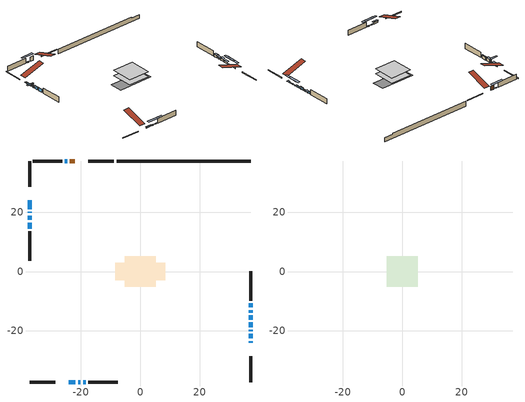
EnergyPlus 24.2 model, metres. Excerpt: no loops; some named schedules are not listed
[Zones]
conditioned space
 floor outside (Floor1 construction): -0.63,-0.63 -0.63,0.63 0.63,0.63 0.63,-0.63 z0.64
 floor adiabatic (AdiabaticFloorConstruction): -5.13,-5.13 -5.13,5.13 5.13,5.13 5.13,-5.13 z0.64
 floor foundation (Slab1 construction): -8.33,-2.95 -8.33,2.95 8.33,2.95 8.33,-2.95 z-1.65
 wall outside (RimJoist1 construction): -8.9,37.14 -17.52,37.14 / -37.14,-37.14 -28.52,-37.14 / -37.14,37.14 -37.14,28.52 / 37.14,-37.14 37.14,-28.52 z0.64:0.94
 wall outside (AdiabaticWallConstruction 1): -22.03,37.14 -23.65,37.14 z0.64:2.67
 wall outside (AdiabaticWallConstruction): 37.14,-24.02 37.14,-23.43 z0.64:1.23; -37.14,24.01 -37.14,20.99 / -24.01,-37.14 -21.78,-37.14 / 37.14,-18.71 37.14,-17.08 / 37.14,-13.83 37.14,-13.01 z0.64:1.33; 37.14,-22.5 37.14,-20.97 / -24.57,37.14 -25.34,37.14 / -20.85,-37.14 -20.09,-37.14 / -19.16,-37.14 -18.39,-37.14 z0.64:1.05; 37.14,-20.05 37.14,-19.63 z0.64:1.08; -37.14,20.06 -37.14,19.68 z0.64:2.62; 37.14,-16.16 37.14,-14.76 / 37.14,-12.09 37.14,-10.71 z0.64:1.71; -37.14,18.75 -37.14,17.33 / -37.14,16.4 -37.14,14.44 z0.64:2.04
 wall outside (Wall1 construction): -26.27,37.14 -36.21,37.14 / -17.47,-37.14 -7.52,-37.14 / -37.14,13.52 -37.14,3.57 / 37.14,-9.79 37.14,0.16 z0.64:3.08
 wall foundation (FoundationWall1 construction): -7.97,37.14,-1.65 -7.97,37.14,0.64 32.63,37.14,0.64 32.63,37.14,0.26 37.14,37.14,0.26 37.14,37.14,-1.65
 window (WindowConstruction 8): 37.14,-24.01 37.14,-23.43 z0.64:1.23
 window (WindowConstruction 6): -37.14,24.01 -37.14,20.99 z0.64:1.33
 window (WindowConstruction 7): -24.01,-37.14 -21.78,-37.14 z0.64:1.33
 window (WindowConstruction 10): 37.14,-22.5 37.14,-20.97 z0.64:1.05
 window (WindowConstruction 11): 37.14,-20.04 37.14,-19.64 z0.64:1.07
 window (WindowConstruction 12): -24.58,37.14 -25.34,37.14 z0.64:1.05
 window (WindowConstruction 13): -20.85,-37.14 -20.09,-37.14 z0.64:1.05
 window (WindowConstruction 14): -19.16,-37.14 -18.4,-37.14 z0.64:1.05
 window (WindowConstruction 9): -37.14,20.06 -37.14,19.68 z0.64:2.62
 window (WindowConstruction): 37.14,-18.71 37.14,-17.08 z0.64:1.33
 window (WindowConstruction 1): 37.14,-16.16 37.14,-14.76 z0.64:1.71
 window (WindowConstruction 2): 37.14,-13.83 37.14,-13.02 z0.64:1.33
 window (WindowConstruction 3): 37.14,-12.09 37.14,-10.72 z0.64:1.71
 window (WindowConstruction 4): -37.14,18.75 -37.14,17.33 z0.64:2.04
 window (WindowConstruction 5): -37.14,16.4 -37.14,14.45 z0.64:2.04
 door (Door): -22.03,37.14 -23.65,37.14 z0.64:2.67
 ceiling adiabatic (AdiabaticFloorConstruction): 5.13,-5.13 5.13,5.13 -5.13,5.13 -5.13,-5.13 z0.64
attic - vented
 floor to conditioned space (Floor2 construction Reversed): -5.17,-5.17 -5.17,5.17 5.17,5.17 5.17,-5.17 z3.08
 roof outside (Roof1 construction): -21.1,37.14,3.08 -21.1,27.08,6.43 -18.44,27.08,6.43 -18.44,37.14,3.08; -24.94,-37.14,3.08 -24.94,-27.08,6.43 -27.6,-27.08,6.43 -27.6,-37.14,3.08; -37.14,24.94,3.08 -27.08,24.94,6.43 -27.08,27.6,6.43 -37.14,27.6,3.08; 37.14,-24.94,3.08 27.08,-24.94,6.43 27.08,-27.6,6.43 37.14,-27.6,3.08
shading: 37.14,-23.25 37.14,-24.19 38.05,-24.19 38.05,-23.25 z1.41; -37.14,20.81 -37.14,24.19 -38.05,24.19 -38.05,20.81 z1.51; -21.6,-37.14 -24.19,-37.14 -24.19,-38.05 -21.6,-38.05 z1.51; 37.14,-18.33 37.14,-25.14 38.05,-25.14 38.05,-18.33 z3.68; 37.14,-17 37.14,-22.68 38.05,-22.68 38.05,-17 z3.71; -27.98,37.14 -21.94,37.14 -21.94,38.05 -27.98,38.05 z3.68; -17.45,-37.14 -23.49,-37.14 -23.49,-38.05 -17.45,-38.05 z3.68; -15.76,-37.14 -21.8,-37.14 -21.8,-38.05 -15.76,-38.05 z3.68; -37.14,19.5 -37.14,20.24 -40.49,20.24 -40.49,19.5 z2.8; 37.14,-16.9 37.14,-18.89 38.05,-18.89 38.05,-16.9 z1.51; 37.14,-14.58 37.14,-16.34 38.05,-16.34 38.05,-14.58 z1.89; 37.14,-12.84 37.14,-14.01 38.05,-14.01 38.05,-12.84 z1.51; 37.14,-10.54 37.14,-12.27 38.05,-12.27 38.05,-10.54 z1.89; -37.14,17.15 -37.14,18.93 -38.05,18.93 -38.05,17.15 z2.22; -37.14,14.27 -37.14,16.58 -37.44,16.58 -37.44,14.27 z2.22
[Building]
Building 1: Terrain=Suburbs
[Site:Location]
Calgary Intl AP_AB: Latitude {deg}=51.11; Longitude {deg}=-114.02; Time Zone {hr}=-7; Elevation {m}=1084; Keep Site Location Information=Yes
[Site:GroundTemperature:Shallow]
0.326196, -1.55603, -1.70677, -0.813554, 2.7722, 6.34125, 9.43543, 11.3955, 11.562, 9.96783, 6.95256, 3.49299
[Site:WaterMainsTemperature]
Calculation Method=Schedule; Temperature Schedule=mains temperature schedule
[Material] Roughness=Rough; Thermal Absorptance=0.9
Name | Thickness {m} | Conductivity {W/m-K} | Density {kg/m3} | Specific Heat {J/kg-K} | Solar Absorptance | Visible Absorptance
asphalt or fiberglass shingles | 0.00635 | 0.162714 | 1121.4 | 1465.45 | 0.4 | 0.4
ceiling loosefill ins | 0.169333 | 0.0480833 | 16.02 | 1046.75 | 0.7 | 0.7
ceiling stud and cavity | 0.1397 | 0.22603 | 65.682 | 1177.47 | 0.7 | 0.7
concrete 4.0 in. | 0.1016 | 1.803125 | 2242.8 | 837.4 | 0.7 | 0.7
concrete 8.0 in. | 0.2032 | 1.803125 | 2242.8 | 837.4 | 0.7 | 0.7
door material | 0.04445 | 0.188738 | 512.64 | 1214.23 | 0.7 | 0.7
floor covering | 0.0127 | 0.0433444 | 54.468 | 1339.84 | 0.6 | 0.6
floor rigid ins | 0.051816 | 0.029427 | 32.04 | 1214.23 | 0.7 | 0.7
floor rigid ins 1; wall rigid ins | 0.512978 | 0.029427 | 32.04 | 1214.23 | 0.7 | 0.7
floor stud and cavity | 0.1397 | 0.337324 | 92.3553 | 1139.71 | 0.7 | 0.7
floor stud and cavity 1 | 0.1397 | 1.75129 | 37.0049 | 1207.88 | 0.7 | 0.7
furniture material conditioned space 1 | 0.1524 | 0.115458 | 640.8 | 1214.23 | 0.6 | 0.6
gypsum board | 0.0127 | 0.160291 | 801 | 837.4 | 0.6 | 0.6
osb sheathing 0.5 in. | 0.0127 | 0.115458 | 512.64 | 1214.23 | 0.7 | 0.7
osb sheathing 0.75 in. | 0.01905 | 0.115458 | 512.64 | 1214.23 | 0.7 | 0.7
rim joist stud and cavity | 0.0508 | 0.177588 | 50.32683 | 1063.81 | 0.6 | 0.6
wall stud and cavity | 0.1397 | 0.109433 | 139.0536 | 1170.24 | 0.7 | 0.7
wall stud and cavity 1 | 0.0889 | 0.380278 | 52.3479 | 1209.89 | 0.7 | 0.7
wall stud and cavity 2 | 0.0889 | 0.391764 | 83.0341 | 1211.67 | 0.7 | 0.7
wood siding | 0.0254 | 0.102417 | 544.68 | 1172.36 | 0.4 | 0.4
wood siding 1; wood siding 2; wood siding 3 | 0.0254 | 0.102417 | 544.68 | 1172.36 | 0.7 | 0.7
[WindowMaterial:SimpleGlazingSystem]
Name | U-Factor {W/m2-K} | Solar Heat Gain Coefficient
WindowMaterial | 1.91689 | 0.47
WindowMaterial 1 | 2.78563 | 0.6
WindowMaterial 10 | 6.101011 | 0.57
WindowMaterial 11 | 7.06684 | 0.66
WindowMaterial 12 | 6.90104 | 0.69
WindowMaterial 2 | 1.99695 | 0.43
WindowMaterial 3 | 4.42657 | 0.67
WindowMaterial 4 | 2.77825 | 0.56
WindowMaterial 5 | 1.692044 | 0.58
WindowMaterial 6 | 1.879418 | 0.49
WindowMaterial 7 | 1.89475 | 0.48
WindowMaterial 8 | 5.16017 | 0.65
WindowMaterial 9 | 3.01899 | 0.58
[Construction]
AdiabaticFloorConstruction: floor stud and cavity 1, floor rigid ins 1, osb sheathing 0.75 in., floor covering
AdiabaticWallConstruction: wood siding 2, wall rigid ins, wall stud and cavity 1, gypsum board
AdiabaticWallConstruction 1: wood siding 3, wall rigid ins, wall stud and cavity 1, gypsum board
Door: door material
Floor1 construction: floor stud and cavity, floor rigid ins, osb sheathing 0.75 in., floor covering
Floor2 construction Reversed: gypsum board, ceiling stud and cavity, ceiling loosefill ins
FoundationWall1 construction: concrete 8.0 in.
furniture construction conditioned space 1: furniture material conditioned space 1
PartitionWallConstruction: gypsum board, wall stud and cavity 2, gypsum board
RimJoist1 construction: wood siding 1, rim joist stud and cavity
Roof1 construction: asphalt or fiberglass shingles
Slab1 construction: concrete 4.0 in.
Wall1 construction: wood siding, osb sheathing 0.5 in., wall stud and cavity, gypsum board
WindowConstruction: WindowMaterial
WindowConstruction 1: WindowMaterial 1
WindowConstruction 10; WindowConstruction 12; WindowConstruction 14: WindowMaterial 10
WindowConstruction 11: WindowMaterial 11
WindowConstruction 13: WindowMaterial 12
WindowConstruction 2: WindowMaterial 2
WindowConstruction 3: WindowMaterial 3
WindowConstruction 4: WindowMaterial 4
WindowConstruction 5: WindowMaterial 5
WindowConstruction 6: WindowMaterial 6
WindowConstruction 7: WindowMaterial 7
WindowConstruction 8: WindowMaterial 8
WindowConstruction 9: WindowMaterial 9
[Zone] Multiplier=1; Part of Total Floor Area=Yes
Name | Volume {m3}
attic - vented | 58.2036
conditioned space | 505
[Space]
Name | Zone | Volume {m3}
attic - vented 1 | attic - vented | 58.2036
conditioned space 1 | conditioned space | 505
[ZoneInfiltration:EffectiveLeakageArea]
infil attic - vented 1: Zone or Space=attic - vented 1; Schedule=Always On Discrete; Effective Air Leakage Area {cm2}=3663.09; Stack Coefficient=0.000233362; Wind Coefficient=1.03213e-05
[ZoneMixing]
whole house fan mix: Zone or Space=attic - vented; Schedule=Always On Continuous; Design Flow Rate Calculation Method=Flow/Zone; Design Flow Rate {m3/s}=0; Source Zone or Space=conditioned space
[SurfaceProperty:ExposedFoundationPerimeter]
Slab1: Exposed Perimeter Calculation Method=TotalExposedPerimeter; Total Exposed Perimeter {m}=45.111
[InternalMass] Zone or ZoneList=conditioned space; Space or SpaceList=conditioned space 1
Name | Construction | Surface Area {m2}
furniture mass conditioned space 1 | furniture construction conditioned space 1 | 82.0401
partition wall mass | PartitionWallConstruction | 205.1
[Lights]
interior lighting: Zone or ZoneList or Space or SpaceList=conditioned space 1; Schedule=interior lighting schedule; Design Level Calculation Method=LightingLevel; Lighting Level {W}=343.2; Return Air Fraction=0; Fraction Radiant=0.6; Fraction Visible=0.2; Fraction Replaceable=1
[People]
occupants: Zone or ZoneList or Space or SpaceList=conditioned space 1; Number of People Schedule=occupants schedule; Number of People Calculation Method=People; Number of People=3; Fraction Radiant=0.314171; Sensible Heat Fraction=0.56303; Activity Level Schedule=occupants activity schedule; Carbon Dioxide Generation Rate {m3/s-W}=0; Enable ASHRAE 55 Comfort Warnings=No; Mean Radiant Temperature Calculation Type=EnclosureAveraged
[ElectricEquipment] Zone or ZoneList or Space or SpaceList=conditioned space 1; Design Level Calculation Method=EquipmentLevel
Name | Schedule | Design Level {W} | Fraction Latent | Fraction Radiant | Fraction Lost
clothes dryer | clothes dryer schedule | 140.772 | 0.015 | 0.081 | 0.85
clothes washer | clothes washer schedule | 32.1985 | 0.03 | 0.162 | 0.7
cooking range | cooking range schedule | 215.147 | 0.08 | 0.432 | 0.2
dishwasher | dishwasher schedule | 66.8632 | 0.3 | 0.18 | 0.4
fridge | fridge schedule | 72.9452 | 0 | 0.6 | 0
mech vent house fan | mech vent house fan schedule | 0 | 0 | 0 | 1
mech vent house fan cfis | mech vent house fan cfis schedule | 0 | 0 | 0 | 0
misc plug loads | misc plug loads schedule | 494.7 | 0.045 | 0.513 | 0.1
whole house fan | Always On Discrete | 0 | 0 | 0 | 1
[OtherEquipment] Zone or ZoneList or Space or SpaceList=conditioned space 1; Design Level Calculation Method=EquipmentLevel
Name | Fuel Type | Schedule | Design Level {W} | Fraction Latent | Fraction Radiant | Fraction Lost
clothes dryer 1 | Electricity | clothes dryer schedule | 0 | 0.015 | 0.081 | 0.85
cooking range 1 | Electricity | cooking range schedule | 0 | 0.08 | 0.432 | 0.2
general water use latent | None | general water use schedule | 62.594 | 1 | 0 | 0
general water use sensible | None | general water use schedule | -61.6891 | 0 | 0.6 | 0
mech vent house fan latent load | None | Always On Discrete | 0 | 1 | 0 | 0
mech vent house fan sensible load | None | Always On Discrete | 0 | 0 | 0 | 0
water heater energy adjustment1; water heater energy adjustment2 | NaturalGas | Always On Discrete | 0.01 | 0 | 0 | 1
[ZoneInfiltration:DesignFlowRate] Zone or ZoneList or Space or SpaceList=conditioned space 1; Schedule=Always On Discrete; Design Flow Rate Calculation Method=Flow/Zone; Design Flow Rate {m3/s}=0
infil flow; natural vent flow; whole house fan flow
[Foundation:Kiva]
Foundation Kiva 1: Initial Indoor Air Temperature {C}=18; Wall Height Above Grade {m}=0.639989; Wall Depth Below Slab {m}=0.2032
[Foundation:Kiva:Settings]
Soil Conductivity {W/m-K}=0.849921; Soil Density {kg/m3}=1842.3; Soil Specific Heat {J/kg-K}=418.7; Ground Solar Absorptivity=0.9; Ground Thermal Absorptivity=0.9; Ground Surface Roughness {m}=0.03; Far-Field Width {m}=40; Deep-Ground Boundary Condition=ZeroFlux; Deep-Ground Depth {m}=40; Minimum Cell Dimension {m}=0.2; Maximum Cell Growth Coefficient=3; Simulation Timestep=Timestep
[Exterior:Lights]
exterior lighting: Schedule=exterior lighting schedule; Design Level {W}=75.6
[Schedule:Constant]
Name | Hourly Value
Always On Continuous; mech vent house fan schedule; mech vent house fan cfis schedule; Always On Discrete | 1
occupants activity schedule | 117.228
fridge schedule | 0
[Schedule:Day:Interval]
interior lighting schedule day: No, 01:00, 0.108182, 04:00, 0.0901515, 05:00, 0.0991667, 06:00, 0.162273, 07:00, 0.270455, 08:00, 0.342576, 10:00, 0.369621, 11:00, 0.351591, 12:00, 0.333561, 13:00, 0.324545, 14:00, 0.31553, 15:00, 0.333561, 16:00, 0.369621, 17:00, 0.450758, 18:00, 0.585985, 19:00, 0.775303, 20:00, 0.955606, 21:00, 0.991667, 22:00, 0.712197, 23:00, 0.360606, 24:00, 0.162273
interior lighting schedule default day: No, 24:00, 0
[Schedule:Week:Daily]
interior lighting schedule Week Rule - Jan1-Jan27: interior lighting schedule day, interior lighting schedule day, interior lighting schedule day, interior lighting schedule day, interior lighting schedule day, interior lighting schedule day, interior lighting schedule day, interior lighting schedule default day, interior lighting schedule default day, interior lighting schedule default day, interior lighting schedule default day, interior lighting schedule default day
interior lighting schedule Week Rule - Jan28-Feb3: interior lighting schedule day, interior lighting schedule day, interior lighting schedule day, interior lighting schedule day, interior lighting schedule day 1, interior lighting schedule day 1, interior lighting schedule day 1, interior lighting schedule default day, interior lighting schedule default day, interior lighting schedule default day, interior lighting schedule default day, interior lighting schedule default day
interior lighting schedule Week Rule - Feb4-Feb24: interior lighting schedule day 1, interior lighting schedule day 1, interior lighting schedule day 1, interior lighting schedule day 1, interior lighting schedule day 1, interior lighting schedule day 1, interior lighting schedule day 1, interior lighting schedule default day, interior lighting schedule default day, interior lighting schedule default day, interior lighting schedule default day, interior lighting schedule default day
interior lighting schedule Week Rule - Feb25-Mar3: interior lighting schedule day 1, interior lighting schedule day 1, interior lighting schedule day 1, interior lighting schedule day 1, interior lighting schedule day 2, interior lighting schedule day 2, interior lighting schedule day 2, interior lighting schedule default day, interior lighting schedule default day, interior lighting schedule default day, interior lighting schedule default day, interior lighting schedule default day
interior lighting schedule Week Rule - Mar4-Mar31: interior lighting schedule day 2, interior lighting schedule day 2, interior lighting schedule day 2, interior lighting schedule day 2, interior lighting schedule day 2, interior lighting schedule day 2, interior lighting schedule day 2, interior lighting schedule default day, interior lighting schedule default day, interior lighting schedule default day, interior lighting schedule default day, interior lighting schedule default day
interior lighting schedule Week Rule - Apr1-Apr28: interior lighting schedule day 3, interior lighting schedule day 3, interior lighting schedule day 3, interior lighting schedule day 3, interior lighting schedule day 3, interior lighting schedule day 3, interior lighting schedule day 3, interior lighting schedule default day, interior lighting schedule default day, interior lighting schedule default day, interior lighting schedule default day, interior lighting schedule default day
interior lighting schedule Week Rule - Apr29-May5: interior lighting schedule day 3, interior lighting schedule day 3, interior lighting schedule day 4, interior lighting schedule day 4, interior lighting schedule day 4, interior lighting schedule day 4, interior lighting schedule day 4, interior lighting schedule default day, interior lighting schedule default day, interior lighting schedule default day, interior lighting schedule default day, interior lighting schedule default day
interior lighting schedule Week Rule - May6-May26: interior lighting schedule day 4, interior lighting schedule day 4, interior lighting schedule day 4, interior lighting schedule day 4, interior lighting schedule day 4, interior lighting schedule day 4, interior lighting schedule day 4, interior lighting schedule default day, interior lighting schedule default day, interior lighting schedule default day, interior lighting schedule default day, interior lighting schedule default day
interior lighting schedule Week Rule - May27-Jun2: interior lighting schedule day 4, interior lighting schedule day 4, interior lighting schedule day 4, interior lighting schedule day 4, interior lighting schedule day 4, interior lighting schedule day 5, interior lighting schedule day 5, interior lighting schedule default day, interior lighting schedule default day, interior lighting schedule default day, interior lighting schedule default day, interior lighting schedule default day
interior lighting schedule Week Rule - Jun3-Jun30: interior lighting schedule day 5, interior lighting schedule day 5, interior lighting schedule day 5, interior lighting schedule day 5, interior lighting schedule day 5, interior lighting schedule day 5, interior lighting schedule day 5, interior lighting schedule default day, interior lighting schedule default day, interior lighting schedule default day, interior lighting schedule default day, interior lighting schedule default day
interior lighting schedule Week Rule - Jul1-Jul28: interior lighting schedule day 6, interior lighting schedule day 6, interior lighting schedule day 6, interior lighting schedule day 6, interior lighting schedule day 6, interior lighting schedule day 6, interior lighting schedule day 6, interior lighting schedule default day, interior lighting schedule default day, interior lighting schedule default day, interior lighting schedule default day, interior lighting schedule default day
interior lighting schedule Week Rule - Jul29-Aug4: interior lighting schedule day 6, interior lighting schedule day 6, interior lighting schedule day 6, interior lighting schedule day 7, interior lighting schedule day 7, interior lighting schedule day 7, interior lighting schedule day 7, interior lighting schedule default day, interior lighting schedule default day, interior lighting schedule default day, interior lighting schedule default day, interior lighting schedule default day
interior lighting schedule Week Rule - Aug5-Aug25: interior lighting schedule day 7, interior lighting schedule day 7, interior lighting schedule day 7, interior lighting schedule day 7, interior lighting schedule day 7, interior lighting schedule day 7, interior lighting schedule day 7, interior lighting schedule default day, interior lighting schedule default day, interior lighting schedule default day, interior lighting schedule default day, interior lighting schedule default day
interior lighting schedule Week Rule - Aug26-Sep1: interior lighting schedule day 7, interior lighting schedule day 7, interior lighting schedule day 7, interior lighting schedule day 7, interior lighting schedule day 7, interior lighting schedule day 7, interior lighting schedule day 8, interior lighting schedule default day, interior lighting schedule default day, interior lighting schedule default day, interior lighting schedule default day, interior lighting schedule default day
interior lighting schedule Week Rule - Sep2-Sep29: interior lighting schedule day 8, interior lighting schedule day 8, interior lighting schedule day 8, interior lighting schedule day 8, interior lighting schedule day 8, interior lighting schedule day 8, interior lighting schedule day 8, interior lighting schedule default day, interior lighting schedule default day, interior lighting schedule default day, interior lighting schedule default day, interior lighting schedule default day
interior lighting schedule Week Rule - Sep30-Oct6: interior lighting schedule day 8, interior lighting schedule day 9, interior lighting schedule day 9, interior lighting schedule day 9, interior lighting schedule day 9, interior lighting schedule day 9, interior lighting schedule day 9, interior lighting schedule default day, interior lighting schedule default day, interior lighting schedule default day, interior lighting schedule default day, interior lighting schedule default day
interior lighting schedule Week Rule - Oct7-Oct27: interior lighting schedule day 9, interior lighting schedule day 9, interior lighting schedule day 9, interior lighting schedule day 9, interior lighting schedule day 9, interior lighting schedule day 9, interior lighting schedule day 9, interior lighting schedule default day, interior lighting schedule default day, interior lighting schedule default day, interior lighting schedule default day, interior lighting schedule default day
interior lighting schedule Week Rule - Oct28-Nov3: interior lighting schedule day 9, interior lighting schedule day 9, interior lighting schedule day 9, interior lighting schedule day 9, interior lighting schedule day 10, interior lighting schedule day 10, interior lighting schedule day 10, interior lighting schedule default day, interior lighting schedule default day, interior lighting schedule default day, interior lighting schedule default day, interior lighting schedule default day
interior lighting schedule Week Rule - Nov4-Nov24: interior lighting schedule day 10, interior lighting schedule day 10, interior lighting schedule day 10, interior lighting schedule day 10, interior lighting schedule day 10, interior lighting schedule day 10, interior lighting schedule day 10, interior lighting schedule default day, interior lighting schedule default day, interior lighting schedule default day, interior lighting schedule default day, interior lighting schedule default day
interior lighting schedule Week Rule - Nov25-Dec1: interior lighting schedule day 10, interior lighting schedule day 10, interior lighting schedule day 10, interior lighting schedule day 10, interior lighting schedule day 10, interior lighting schedule day 10, interior lighting schedule day 11, interior lighting schedule default day, interior lighting schedule default day, interior lighting schedule default day, interior lighting schedule default day, interior lighting schedule default day
interior lighting schedule Week Rule - Dec2-Dec31: interior lighting schedule day 11, interior lighting schedule day 11, interior lighting schedule day 11, interior lighting schedule day 11, interior lighting schedule day 11, interior lighting schedule day 11, interior lighting schedule day 11, interior lighting schedule default day, interior lighting schedule default day, interior lighting schedule default day, interior lighting schedule default day, interior lighting schedule default day
occupants schedule Week Rule - Jan1-Dec31: occupants schedule day, occupants schedule day, occupants schedule day, occupants schedule day, occupants schedule day, occupants schedule day, occupants schedule day, occupants schedule default day, occupants schedule default day, occupants schedule default day, occupants schedule default day, occupants schedule default day
clothes dryer schedule Week Rule - Jan1-Dec31: clothes dryer schedule day, clothes dryer schedule day, clothes dryer schedule day, clothes dryer schedule day, clothes dryer schedule day, clothes dryer schedule day, clothes dryer schedule day, clothes dryer schedule default day, clothes dryer schedule default day, clothes dryer schedule default day, clothes dryer schedule default day, clothes dryer schedule default day
clothes washer schedule Week Rule - Jan1-Dec31: clothes washer schedule day, clothes washer schedule day, clothes washer schedule day, clothes washer schedule day, clothes washer schedule day, clothes washer schedule day, clothes washer schedule day, clothes washer schedule default day, clothes washer schedule default day, clothes washer schedule default day, clothes washer schedule default day, clothes washer schedule default day
cooking range schedule Week Rule - Jan1-Dec31: cooking range schedule day, cooking range schedule day, cooking range schedule day, cooking range schedule day, cooking range schedule day, cooking range schedule day, cooking range schedule day, cooking range schedule default day, cooking range schedule default day, cooking range schedule default day, cooking range schedule default day, cooking range schedule default day
dishwasher schedule Week Rule - Jan1-Dec31: dishwasher schedule day, dishwasher schedule day, dishwasher schedule day, dishwasher schedule day, dishwasher schedule day, dishwasher schedule day, dishwasher schedule day, dishwasher schedule default day, dishwasher schedule default day, dishwasher schedule default day, dishwasher schedule default day, dishwasher schedule default day
misc plug loads schedule Week Rule - Jan1-Dec31: misc plug loads schedule day, misc plug loads schedule day, misc plug loads schedule day, misc plug loads schedule day, misc plug loads schedule day, misc plug loads schedule day, misc plug loads schedule day, misc plug loads schedule default day, misc plug loads schedule default day, misc plug loads schedule default day, misc plug loads schedule default day, misc plug loads schedule default day
general water use schedule Week Rule - Jan1-Dec31: general water use schedule day, general water use schedule day, general water use schedule day, general water use schedule day, general water use schedule day, general water use schedule day, general water use schedule day, general water use schedule default day, general water use schedule default day, general water use schedule default day, general water use schedule default day, general water use schedule default day
exterior lighting schedule Week Rule - Jan1-Jan27: exterior lighting schedule day, exterior lighting schedule day, exterior lighting schedule day, exterior lighting schedule day, exterior lighting schedule day, exterior lighting schedule day, exterior lighting schedule day, exterior lighting schedule default day, exterior lighting schedule default day, exterior lighting schedule default day, exterior lighting schedule default day, exterior lighting schedule default day
exterior lighting schedule Week Rule - Jan28-Feb3: exterior lighting schedule day, exterior lighting schedule day, exterior lighting schedule day, exterior lighting schedule day, exterior lighting schedule day 1, exterior lighting schedule day 1, exterior lighting schedule day 1, exterior lighting schedule default day, exterior lighting schedule default day, exterior lighting schedule default day, exterior lighting schedule default day, exterior lighting schedule default day
exterior lighting schedule Week Rule - Feb4-Feb24: exterior lighting schedule day 1, exterior lighting schedule day 1, exterior lighting schedule day 1, exterior lighting schedule day 1, exterior lighting schedule day 1, exterior lighting schedule day 1, exterior lighting schedule day 1, exterior lighting schedule default day, exterior lighting schedule default day, exterior lighting schedule default day, exterior lighting schedule default day, exterior lighting schedule default day
exterior lighting schedule Week Rule - Feb25-Mar3: exterior lighting schedule day 1, exterior lighting schedule day 1, exterior lighting schedule day 1, exterior lighting schedule day 1, exterior lighting schedule day 2, exterior lighting schedule day 2, exterior lighting schedule day 2, exterior lighting schedule default day, exterior lighting schedule default day, exterior lighting schedule default day, exterior lighting schedule default day, exterior lighting schedule default day
exterior lighting schedule Week Rule - Mar4-Mar31: exterior lighting schedule day 2, exterior lighting schedule day 2, exterior lighting schedule day 2, exterior lighting schedule day 2, exterior lighting schedule day 2, exterior lighting schedule day 2, exterior lighting schedule day 2, exterior lighting schedule default day, exterior lighting schedule default day, exterior lighting schedule default day, exterior lighting schedule default day, exterior lighting schedule default day
exterior lighting schedule Week Rule - Apr1-Apr28: exterior lighting schedule day 3, exterior lighting schedule day 3, exterior lighting schedule day 3, exterior lighting schedule day 3, exterior lighting schedule day 3, exterior lighting schedule day 3, exterior lighting schedule day 3, exterior lighting schedule default day, exterior lighting schedule default day, exterior lighting schedule default day, exterior lighting schedule default day, exterior lighting schedule default day
exterior lighting schedule Week Rule - Apr29-May5: exterior lighting schedule day 3, exterior lighting schedule day 3, exterior lighting schedule day 4, exterior lighting schedule day 4, exterior lighting schedule day 4, exterior lighting schedule day 4, exterior lighting schedule day 4, exterior lighting schedule default day, exterior lighting schedule default day, exterior lighting schedule default day, exterior lighting schedule default day, exterior lighting schedule default day
exterior lighting schedule Week Rule - May6-May26: exterior lighting schedule day 4, exterior lighting schedule day 4, exterior lighting schedule day 4, exterior lighting schedule day 4, exterior lighting schedule day 4, exterior lighting schedule day 4, exterior lighting schedule day 4, exterior lighting schedule default day, exterior lighting schedule default day, exterior lighting schedule default day, exterior lighting schedule default day, exterior lighting schedule default day
exterior lighting schedule Week Rule - May27-Jun2: exterior lighting schedule day 4, exterior lighting schedule day 4, exterior lighting schedule day 4, exterior lighting schedule day 4, exterior lighting schedule day 4, exterior lighting schedule day 5, exterior lighting schedule day 5, exterior lighting schedule default day, exterior lighting schedule default day, exterior lighting schedule default day, exterior lighting schedule default day, exterior lighting schedule default day
exterior lighting schedule Week Rule - Jun3-Jun30: exterior lighting schedule day 5, exterior lighting schedule day 5, exterior lighting schedule day 5, exterior lighting schedule day 5, exterior lighting schedule day 5, exterior lighting schedule day 5, exterior lighting schedule day 5, exterior lighting schedule default day, exterior lighting schedule default day, exterior lighting schedule default day, exterior lighting schedule default day, exterior lighting schedule default day
exterior lighting schedule Week Rule - Jul1-Jul28: exterior lighting schedule day 6, exterior lighting schedule day 6, exterior lighting schedule day 6, exterior lighting schedule day 6, exterior lighting schedule day 6, exterior lighting schedule day 6, exterior lighting schedule day 6, exterior lighting schedule default day, exterior lighting schedule default day, exterior lighting schedule default day, exterior lighting schedule default day, exterior lighting schedule default day
exterior lighting schedule Week Rule - Jul29-Aug4: exterior lighting schedule day 6, exterior lighting schedule day 6, exterior lighting schedule day 6, exterior lighting schedule day 7, exterior lighting schedule day 7, exterior lighting schedule day 7, exterior lighting schedule day 7, exterior lighting schedule default day, exterior lighting schedule default day, exterior lighting schedule default day, exterior lighting schedule default day, exterior lighting schedule default day
exterior lighting schedule Week Rule - Aug5-Aug25: exterior lighting schedule day 7, exterior lighting schedule day 7, exterior lighting schedule day 7, exterior lighting schedule day 7, exterior lighting schedule day 7, exterior lighting schedule day 7, exterior lighting schedule day 7, exterior lighting schedule default day, exterior lighting schedule default day, exterior lighting schedule default day, exterior lighting schedule default day, exterior lighting schedule default day
exterior lighting schedule Week Rule - Aug26-Sep1: exterior lighting schedule day 7, exterior lighting schedule day 7, exterior lighting schedule day 7, exterior lighting schedule day 7, exterior lighting schedule day 7, exterior lighting schedule day 7, exterior lighting schedule day 8, exterior lighting schedule default day, exterior lighting schedule default day, exterior lighting schedule default day, exterior lighting schedule default day, exterior lighting schedule default day
exterior lighting schedule Week Rule - Sep2-Sep29: exterior lighting schedule day 8, exterior lighting schedule day 8, exterior lighting schedule day 8, exterior lighting schedule day 8, exterior lighting schedule day 8, exterior lighting schedule day 8, exterior lighting schedule day 8, exterior lighting schedule default day, exterior lighting schedule default day, exterior lighting schedule default day, exterior lighting schedule default day, exterior lighting schedule default day
exterior lighting schedule Week Rule - Sep30-Oct6: exterior lighting schedule day 8, exterior lighting schedule day 9, exterior lighting schedule day 9, exterior lighting schedule day 9, exterior lighting schedule day 9, exterior lighting schedule day 9, exterior lighting schedule day 9, exterior lighting schedule default day, exterior lighting schedule default day, exterior lighting schedule default day, exterior lighting schedule default day, exterior lighting schedule default day
exterior lighting schedule Week Rule - Oct7-Oct27: exterior lighting schedule day 9, exterior lighting schedule day 9, exterior lighting schedule day 9, exterior lighting schedule day 9, exterior lighting schedule day 9, exterior lighting schedule day 9, exterior lighting schedule day 9, exterior lighting schedule default day, exterior lighting schedule default day, exterior lighting schedule default day, exterior lighting schedule default day, exterior lighting schedule default day
exterior lighting schedule Week Rule - Oct28-Nov3: exterior lighting schedule day 9, exterior lighting schedule day 9, exterior lighting schedule day 9, exterior lighting schedule day 9, exterior lighting schedule day 10, exterior lighting schedule day 10, exterior lighting schedule day 10, exterior lighting schedule default day, exterior lighting schedule default day, exterior lighting schedule default day, exterior lighting schedule default day, exterior lighting schedule default day
exterior lighting schedule Week Rule - Nov4-Nov24: exterior lighting schedule day 10, exterior lighting schedule day 10, exterior lighting schedule day 10, exterior lighting schedule day 10, exterior lighting schedule day 10, exterior lighting schedule day 10, exterior lighting schedule day 10, exterior lighting schedule default day, exterior lighting schedule default day, exterior lighting schedule default day, exterior lighting schedule default day, exterior lighting schedule default day
exterior lighting schedule Week Rule - Nov25-Dec1: exterior lighting schedule day 10, exterior lighting schedule day 10, exterior lighting schedule day 10, exterior lighting schedule day 10, exterior lighting schedule day 10, exterior lighting schedule day 10, exterior lighting schedule day 11, exterior lighting schedule default day, exterior lighting schedule default day, exterior lighting schedule default day, exterior lighting schedule default day, exterior lighting schedule default day
exterior lighting schedule Week Rule - Dec2-Dec31: exterior lighting schedule day 11, exterior lighting schedule day 11, exterior lighting schedule day 11, exterior lighting schedule day 11, exterior lighting schedule day 11, exterior lighting schedule day 11, exterior lighting schedule day 11, exterior lighting schedule default day, exterior lighting schedule default day, exterior lighting schedule default day, exterior lighting schedule default day, exterior lighting schedule default day
[Schedule:Year]
interior lighting schedule: interior lighting schedule Week Rule - Jan1-Jan27, 1, 1, 1, 27, interior lighting schedule Week Rule - Jan28-Feb3, 1, 28, 2, 3, interior lighting schedule Week Rule - Feb4-Feb24, 2, 4, 2, 24, interior lighting schedule Week Rule - Feb25-Mar3, 2, 25, 3, 3, interior lighting schedule Week Rule - Mar4-Mar31, 3, 4, 3, 31, interior lighting schedule Week Rule - Apr1-Apr28, 4, 1, 4, 28, interior lighting schedule Week Rule - Apr29-May5, 4, 29, 5, 5, interior lighting schedule Week Rule - May6-May26, 5, 6, 5, 26, interior lighting schedule Week Rule - May27-Jun2, 5, 27, 6, 2, interior lighting schedule Week Rule - Jun3-Jun30, 6, 3, 6, 30, interior lighting schedule Week Rule - Jul1-Jul28, 7, 1, 7, 28, interior lighting schedule Week Rule - Jul29-Aug4, 7, 29, 8, 4, interior lighting schedule Week Rule - Aug5-Aug25, 8, 5, 8, 25, interior lighting schedule Week Rule - Aug26-Sep1, 8, 26, 9, 1, interior lighting schedule Week Rule - Sep2-Sep29, 9, 2, 9, 29, interior lighting schedule Week Rule - Sep30-Oct6, 9, 30, 10, 6, interior lighting schedule Week Rule - Oct7-Oct27, 10, 7, 10, 27, interior lighting schedule Week Rule - Oct28-Nov3, 10, 28, 11, 3, interior lighting schedule Week Rule - Nov4-Nov24, 11, 4, 11, 24, interior lighting schedule Week Rule - Nov25-Dec1, 11, 25, 12, 1, interior lighting schedule Week Rule - Dec2-Dec31, 12, 2, 12, 31
occupants schedule: occupants schedule Week Rule - Jan1-Dec31, 1, 1, 12, 31
clothes dryer schedule: clothes dryer schedule Week Rule - Jan1-Dec31, 1, 1, 12, 31
clothes washer schedule: clothes washer schedule Week Rule - Jan1-Dec31, 1, 1, 12, 31
cooking range schedule: cooking range schedule Week Rule - Jan1-Dec31, 1, 1, 12, 31
dishwasher schedule: dishwasher schedule Week Rule - Jan1-Dec31, 1, 1, 12, 31
misc plug loads schedule: misc plug loads schedule Week Rule - Jan1-Dec31, 1, 1, 12, 31
general water use schedule: general water use schedule Week Rule - Jan1-Dec31, 1, 1, 12, 31
exterior lighting schedule: exterior lighting schedule Week Rule - Jan1-Jan27, 1, 1, 1, 27, exterior lighting schedule Week Rule - Jan28-Feb3, 1, 28, 2, 3, exterior lighting schedule Week Rule - Feb4-Feb24, 2, 4, 2, 24, exterior lighting schedule Week Rule - Feb25-Mar3, 2, 25, 3, 3, exterior lighting schedule Week Rule - Mar4-Mar31, 3, 4, 3, 31, exterior lighting schedule Week Rule - Apr1-Apr28, 4, 1, 4, 28, exterior lighting schedule Week Rule - Apr29-May5, 4, 29, 5, 5, exterior lighting schedule Week Rule - May6-May26, 5, 6, 5, 26, exterior lighting schedule Week Rule - May27-Jun2, 5, 27, 6, 2, exterior lighting schedule Week Rule - Jun3-Jun30, 6, 3, 6, 30, exterior lighting schedule Week Rule - Jul1-Jul28, 7, 1, 7, 28, exterior lighting schedule Week Rule - Jul29-Aug4, 7, 29, 8, 4, exterior lighting schedule Week Rule - Aug5-Aug25, 8, 5, 8, 25, exterior lighting schedule Week Rule - Aug26-Sep1, 8, 26, 9, 1, exterior lighting schedule Week Rule - Sep2-Sep29, 9, 2, 9, 29, exterior lighting schedule Week Rule - Sep30-Oct6, 9, 30, 10, 6, exterior lighting schedule Week Rule - Oct7-Oct27, 10, 7, 10, 27, exterior lighting schedule Week Rule - Oct28-Nov3, 10, 28, 11, 3, exterior lighting schedule Week Rule - Nov4-Nov24, 11, 4, 11, 24, exterior lighting schedule Week Rule - Nov25-Dec1, 11, 25, 12, 1, exterior lighting schedule Week Rule - Dec2-Dec31, 12, 2, 12, 31
[Schedule:Compact]
mains temperature schedule: Through: 01/01, For: AllDays, Until: 24:00, 5.30611, Through: 01/02, For: AllDays, Until: 24:00, 5.24556, Through: 01/03, For: AllDays, Until: 24:00, 5.18611, Through: 01/04, For: AllDays, Until: 24:00, 5.12778, Through: 01/05, For: AllDays, Until: 24:00, 5.07, Through: 01/06, For: AllDays, Until: 24:00, 5.01278, Through: 01/07, For: AllDays, Until: 24:00, 4.95722, Through: 01/08, For: AllDays, Until: 24:00, 4.90222, Through: 01/09, For: AllDays, Until: 24:00, 4.84778, Through: 01/10, For: AllDays, Until: 24:00, 4.795, Through: 01/11, For: AllDays, Until: 24:00, 4.74278, Through: 01/12, For: AllDays, Until: 24:00, 4.69167, Through: 01/13, For: AllDays, Until: 24:00, 4.64111, Through: 01/14, For: AllDays, Until: 24:00, 4.59222, Through: 01/15, For: AllDays, Until: 24:00, 4.54389, Through: 01/16, For: AllDays, Until: 24:00, 4.49722, Through: 01/17, For: AllDays, Until: 24:00, 4.45111, Through: 01/18, For: AllDays, Until: 24:00, 4.40611, Through: 01/19, For: AllDays, Until: 24:00, 4.36222, Through: 01/20, For: AllDays, Until: 24:00, 4.32, Through: 01/21, For: AllDays, Until: 24:00, 4.27833, Through: 01/22, For: AllDays, Until: 24:00, 4.23778, Through: 01/23, For: AllDays, Until: 24:00, 4.19833, Through: 01/24, For: AllDays, Until: 24:00, 4.16056, Through: 01/25, For: AllDays, Until: 24:00, 4.12333, Through: 01/26, For: AllDays, Until: 24:00, 4.08778, Through: 01/27, For: AllDays, Until: 24:00, 4.05278, Through: 01/28, For: AllDays, Until: 24:00, 4.01944, Through: 01/29, For: AllDays, Until: 24:00, 3.98722, Through: 01/30, For: AllDays, Until: 24:00, 3.95611, Through: 01/31, For: AllDays, Until: 24:00, 3.92667, Through: 02/01, For: AllDays, Until: 24:00, 3.89778, Through: 02/02, For: AllDays, Until: 24:00, 3.87056, Through: 02/03, For: AllDays, Until: 24:00, 3.84444, Through: 02/04, For: AllDays, Until: 24:00, 3.82, Through: 02/05, For: AllDays, Until: 24:00, 3.79611, Through: 02/06, For: AllDays, Until: 24:00, 3.77389, Through: 02/07, For: AllDays, Until: 24:00, 3.75333, Through: 02/08, For: AllDays, Until: 24:00, 3.73333, Through: 02/09, For: AllDays, Until: 24:00, 3.715, Through: 02/10, For: AllDays, Until: 24:00, 3.69778, Through: 02/11, For: AllDays, Until: 24:00, 3.68222, Through: 02/12, For: AllDays, Until: 24:00, 3.66778, Through: 02/13, For: AllDays, Until: 24:00, 3.65444, Through: 02/14, For: AllDays, Until: 24:00, 3.64278, Through: 02/15, For: AllDays, Until: 24:00, 3.63222, Through: 02/16, For: AllDays, Until: 24:00, 3.62278, Through: 02/17, For: AllDays, Until: 24:00, 3.615, Through: 02/18, For: AllDays, Until: 24:00, 3.60833, Through: 02/19, For: AllDays, Until: 24:00, 3.60333, Through: 02/20, For: AllDays, Until: 24:00, 3.59944, Through: 02/21, For: AllDays, Until: 24:00, 3.59667, Through: 02/22, For: AllDays, Until: 24:00, 3.59556, Through: 02/23, For: AllDays, Until: 24:00, 3.59556, Through: 02/24, For: AllDays, Until: 24:00, 3.59722, Through: 02/25, For: AllDays, Until: 24:00, 3.6, Through: 02/26, For: AllDays, Until: 24:00, 3.60389, Through: 02/27, For: AllDays, Until: 24:00, 3.60944, Through: 02/28, For: AllDays, Until: 24:00, 3.61611, Through: 03/01, For: AllDays, Until: 24:00, 3.62444, Through: 03/02, For: AllDays, Until: 24:00, 3.63333, Through: 03/03, For: AllDays, Until: 24:00, 3.64444, Through: 03/04, For: AllDays, Until: 24:00, 3.65611, Through: 03/05, For: AllDays, Until: 24:00, 3.67, Through: 03/06, For: AllDays, Until: 24:00, 3.68444, Through: 03/07, For: AllDays, Until: 24:00, 3.70056, Through: 03/08, For: AllDays, Until: 24:00, 3.71778, Through: 03/09, For: AllDays, Until: 24:00, 3.73611, Through: 03/10, For: AllDays, Until: 24:00, 3.75611, Through: 03/11, For: AllDays, Until: 24:00, 3.77722, Through: 03/12, For: AllDays, Until: 24:00, 3.79944, Through: 03/13, For: AllDays, Until: 24:00, 3.82333, Through: 03/14, For: AllDays, Until: 24:00, 3.84833, Through: 03/15, For: AllDays, Until: 24:00, 3.87444, Through: 03/16, For: AllDays, Until: 24:00, 3.90222, Through: 03/17, For: AllDays, Until: 24:00, 3.93056, Through: 03/18, For: AllDays, Until: 24:00, 3.96056, Through: 03/19, For: AllDays, Until: 24:00, 3.99167, Through: 03/20, For: AllDays, Until: 24:00, 4.02444, Through: 03/21, For: AllDays, Until: 24:00, 4.05778, Through: 03/22, For: AllDays, Until: 24:00, 4.09278, Through: 03/23, For: AllDays, Until: 24:00, 4.12833, Through: 03/24, For: AllDays, Until: 24:00, 4.16556, Through: 03/25, For: AllDays, Until: 24:00, 4.20389, Through: 03/26, For: AllDays, Until: 24:00, 4.24333, Through: 03/27, For: AllDays, Until: 24:00, 4.28389, Through: 03/28, For: AllDays, Until: 24:00, 4.32611, Through: 03/29, For: AllDays, Until: 24:00, 4.36889, Through: 03/30, For: AllDays, Until: 24:00, 4.41278, Through: 03/31, For: AllDays, Until: 24:00, 4.45778, Through: 04/01, For: AllDays, Until: 24:00, 4.50389, Through: 04/02, For: AllDays, Until: 24:00, 4.55111, Through: 04/03, For: AllDays, Until: 24:00, 4.59944, Through: 04/04, For: AllDays, Until: 24:00, 4.64833, Through: 04/05, For: AllDays, Until: 24:00, 4.69889, Through: 04/06, For: AllDays, Until: 24:00, 4.75, Through: 04/07, For: AllDays, Until: 24:00, 4.80222, Through: 04/08, For: AllDays, Until: 24:00, 4.85556, Through: 04/09, For: AllDays, Until: 24:00, 4.91, Through: 04/10, For: AllDays, Until: 24:00, 4.965, Through: 04/11, For: AllDays, Until: 24:00, 5.02111, Through: 04/12, For: AllDays, Until: 24:00, 5.07833, Through: 04/13, For: AllDays, Until: 24:00, 5.13611, Through: 04/14, For: AllDays, Until: 24:00, 5.195, Through: 04/15, For: AllDays, Until: 24:00, 5.25444, Through: 04/16, For: AllDays, Until: 24:00, 5.315, Through: 04/17, For: AllDays, Until: 24:00, 5.37611, Through: 04/18, For: AllDays, Until: 24:00, 5.43833, Through: 04/19, For: AllDays, Until: 24:00, 5.50111, Through: 04/20, For: AllDays, Until: 24:00, 5.565, Through: 04/21, For: AllDays, Until: 24:00, 5.62944, Through: 04/22, For: AllDays, Until: 24:00, 5.69444, Through: 04/23, For: AllDays, Until: 24:00, 5.76, Through: 04/24, For: AllDays, Until: 24:00, 5.82667, Through: 04/25, For: AllDays, Until: 24:00, 5.89389, Through: 04/26, For: AllDays, Until: 24:00, 5.96167, Through: 04/27, For: AllDays, Until: 24:00, 6.03056, Through: 04/28, For: AllDays, Until: 24:00, 6.09944, Through: 04/29, For: AllDays, Until: 24:00, 6.16944, Through: 04/30, For: AllDays, Until: 24:00, 6.23944, Through: 05/01, For: AllDays, Until: 24:00, 6.31056, Through: 05/02, For: AllDays, Until: 24:00, 6.38167, Through: 05/03, For: AllDays, Until: 24:00, 6.45333, Through: 05/04, For: AllDays, Until: 24:00, 6.52611, Through: 05/05, For: AllDays, Until: 24:00, 6.59889, Through: 05/06, For: AllDays, Until: 24:00, 6.67167, Through: 05/07, For: AllDays, Until: 24:00, 6.74556, Through: 05/08, For: AllDays, Until: 24:00, 6.81944, Through: 05/09, For: AllDays, Until: 24:00, 6.89389, Through: 05/10, For: AllDays, Until: 24:00, 6.96889, Through: 05/11, For: AllDays, Until: 24:00, 7.04389, Through: 05/12, For: AllDays, Until: 24:00, 7.11944, Through: 05/13, For: AllDays, Until: 24:00, 7.195, Through: 05/14, For: AllDays, Until: 24:00, 7.27111, Through: 05/15, For: AllDays, Until: 24:00, 7.34722, Through: 05/16, For: AllDays, Until: 24:00, 7.42389, Through: 05/17, For: AllDays, Until: 24:00, 7.50056, Through: 05/18, For: AllDays, Until: 24:00, 7.57722, Through: 05/19, For: AllDays, Until: 24:00, 7.65444, Through: 05/20, For: AllDays, Until: 24:00, 7.73167, Through: 05/21, For: AllDays, Until: 24:00, 7.80889, Through: 05/22, For: AllDays, Until: 24:00, 7.88611, Through: 05/23, For: AllDays, Until: 24:00, 7.96333, Through: 05/24, For: AllDays, Until: 24:00, 8.04111, Through: 05/25, For: AllDays, Until: 24:00, 8.11833, Through: 05/26, For: AllDays, Until: 24:00, 8.19611, Through: 05/27, For: AllDays, Until: 24:00, 8.27333, Through: 05/28, For: AllDays, Until: 24:00, 8.35056, Through: 05/29, For: AllDays, Until: 24:00, 8.42778, Through: 05/30, For: AllDays, Until: 24:00, 8.505, Through: 05/31, For: AllDays, Until: 24:00, 8.58222, Through: 06/01, For: AllDays, Until: 24:00, 8.65889, Through: 06/02, For: AllDays, Until: 24:00, 8.73556, Through: 06/03, For: AllDays, Until: 24:00, 8.81222, Through: 06/04, For: AllDays, Until: 24:00, 8.88889, Through: 06/05, For: AllDays, Until: 24:00, 8.965, Through: 06/06, For: AllDays, Until: 24:00, 9.04056, Through: 06/07, For: AllDays, Until: 24:00, 9.11611, Through: 06/08, For: AllDays, Until: 24:00, 9.19167, Through: 06/09, For: AllDays, Until: 24:00, 9.26667, Through: 06/10, For: AllDays, Until: 24:00, 9.34111, Through: 06/11, For: AllDays, Until: 24:00, 9.41556, Through: 06/12, For: AllDays, Until: 24:00, 9.48889, Through: 06/13, For: AllDays, Until: 24:00, 9.56278, Through: 06/14, For: AllDays, Until: 24:00, 9.63556, Through: 06/15, For: AllDays, Until: 24:00, 9.70833, Through: 06/16, For: AllDays, Until: 24:00, 9.78, Through: 06/17, For: AllDays, Until: 24:00, 9.85167, Through: 06/18, For: AllDays, Until: 24:00, 9.92278, Through: 06/19, For: AllDays, Until: 24:00, 9.99333, Through: 06/20, For: AllDays, Until: 24:00, 10.0633, Through: 06/21, For: AllDays, Until: 24:00, 10.1328, Through: 06/22, For: AllDays, Until: 24:00, 10.2011, Through: 06/23, For: AllDays, Until: 24:00, 10.2694, Through: 06/24, For: AllDays, Until: 24:00, 10.3367, Through: 06/25, For: AllDays, Until: 24:00, 10.4039, Through: 06/26, For: AllDays, Until: 24:00, 10.47, Through: 06/27, For: AllDays, Until: 24:00, 10.5356, Through: 06/28, For: AllDays, Until: 24:00, 10.6, Through: 06/29, For: AllDays, Until: 24:00, 10.6639, Through: 06/30, For: AllDays, Until: 24:00, 10.7272, Through: 07/01, For: AllDays, Until: 24:00, 10.7894, Through: 07/02, For: AllDays, Until: 24:00, 10.8511, Through: 07/03, For: AllDays, Until: 24:00, 10.9122, Through: 07/04, For: AllDays, Until: 24:00, 10.9722, Through: 07/05, For: AllDays, Until: 24:00, 11.0311, Through: 07/06, For: AllDays, Until: 24:00, 11.0894, Through: 07/07, For: AllDays, Until: 24:00, 11.1467, Through: 07/08, For: AllDays, Until: 24:00, 11.2033, Through: 07/09, For: AllDays, Until: 24:00, 11.2589, Through: 07/10, For: AllDays, Until: 24:00, 11.3133, Through: 07/11, For: AllDays, Until: 24:00, 11.3672, Through: 07/12, For: AllDays, Until: 24:00, 11.42, Through: 07/13, For: AllDays, Until: 24:00, 11.4717, Through: 07/14, For: AllDays, Until: 24:00, 11.5222, Through: 07/15, For: AllDays, Until: 24:00, 11.5717, Through: 07/16, For: AllDays, Until: 24:00, 11.6206, Through: 07/17, For: AllDays, Until: 24:00, 11.6683, Through: 07/18, For: AllDays, Until: 24:00, 11.715, Through: 07/19, For: AllDays, Until: 24:00, 11.76, Through: 07/20, For: AllDays, Until: 24:00, 11.8044, Through: 07/21, For: AllDays, Until: 24:00, 11.8478, Through: 07/22, For: AllDays, Until: 24:00, 11.89, Through: 07/23, For: AllDays, Until: 24:00, 11.9311, Through: 07/24, For: AllDays, Until: 24:00, 11.9711, Through: 07/25, For: AllDays, Until: 24:00, 12.01, Through: 07/26, For: AllDays, Until: 24:00, 12.0478, Through: 07/27, For: AllDays, Until: 24:00, 12.0839, Through: 07/28, For: AllDays, Until: 24:00, 12.1194, Through: 07/29, For: AllDays, Until: 24:00, 12.1533, Through: 07/30, For: AllDays, Until: 24:00, 12.1861, Through: 07/31, For: AllDays, Until: 24:00, 12.2178, Through: 08/01, For: AllDays, Until: 24:00, 12.2483, Through: 08/02, For: AllDays, Until: 24:00, 12.2778, Through: 08/03, For: AllDays, Until: 24:00, 12.3056, Through: 08/04, For: AllDays, Until: 24:00, 12.3322, Through: 08/05, For: AllDays, Until: 24:00, 12.3578, Through: 08/06, For: AllDays, Until: 24:00, 12.3822, Through: 08/07, For: AllDays, Until: 24:00, 12.405, Through: 08/08, For: AllDays, Until: 24:00, 12.4267, Through: 08/09, For: AllDays, Until: 24:00, 12.4472, Through: 08/10, For: AllDays, Until: 24:00, 12.4661, Through: 08/11, For: AllDays, Until: 24:00, 12.4839, Through: 08/12, For: AllDays, Until: 24:00, 12.5006, Through: 08/13, For: AllDays, Until: 24:00, 12.5156, Through: 08/14, For: AllDays, Until: 24:00, 12.5294, Through: 08/15, For: AllDays, Until: 24:00, 12.5422, Through: 08/16, For: AllDays, Until: 24:00, 12.5533, Through: 08/17, For: AllDays, Until: 24:00, 12.5633, Through: 08/18, For: AllDays, Until: 24:00, 12.5722, Through: 08/19, For: AllDays, Until: 24:00, 12.5794, Through: 08/20, For: AllDays, Until: 24:00, 12.585, Through: 08/21, For: AllDays, Until: 24:00, 12.59, Through: 08/22, For: AllDays, Until: 24:00, 12.5933, Through: 08/23, For: AllDays, Until: 24:00, 12.595, Through: 08/24, For: AllDays, Until: 24:00, 12.5961, Through: 08/25, For: AllDays, Until: 24:00, 12.595, Through: 08/26, For: AllDays, Until: 24:00, 12.5933, Through: 08/27, For: AllDays, Until: 24:00, 12.59, Through: 08/28, For: AllDays, Until: 24:00, 12.585, Through: 08/29, For: AllDays, Until: 24:00, 12.5789, Through: 08/30, For: AllDays, Until: 24:00, 12.5717, Through: 08/31, For: AllDays, Until: 24:00, 12.5633, Through: 09/01, For: AllDays, Until: 24:00, 12.5533, Through: 09/02, For: AllDays, Until: 24:00, 12.5417, Through: 09/03, For: AllDays, Until: 24:00, 12.5289, Through: 09/04, For: AllDays, Until: 24:00, 12.515, Through: 09/05, For: AllDays, Until: 24:00, 12.5, Through: 09/06, For: AllDays, Until: 24:00, 12.4833, Through: 09/07, For: AllDays, Until: 24:00, 12.4656, Through: 09/08, For: AllDays, Until: 24:00, 12.4467, Through: 09/09, For: AllDays, Until: 24:00, 12.4261, Through: 09/10, For: AllDays, Until: 24:00, 12.4044, Through: 09/11, For: AllDays, Until: 24:00, 12.3811, Through: 09/12, For: AllDays, Until: 24:00, 12.3572, Through: 09/13, For: AllDays, Until: 24:00, 12.3317, Through: 09/14, For: AllDays, Until: 24:00, 12.3044, Through: 09/15, For: AllDays, Until: 24:00, 12.2767, Through: 09/16, For: AllDays, Until: 24:00, 12.2472, Through: 09/17, For: AllDays, Until: 24:00, 12.2167, Through: 09/18, For: AllDays, Until: 24:00, 12.185, Through: 09/19, For: AllDays, Until: 24:00, 12.1522, Through: 09/20, For: AllDays, Until: 24:00, 12.1183, Through: 09/21, For: AllDays, Until: 24:00, 12.0828, Through: 09/22, For: AllDays, Until: 24:00, 12.0461, Through: 09/23, For: AllDays, Until: 24:00, 12.0089, Through: 09/24, For: AllDays, Until: 24:00, 11.97, Through: 09/25, For: AllDays, Until: 24:00, 11.93, Through: 09/26, For: AllDays, Until: 24:00, 11.8889, Through: 09/27, For: AllDays, Until: 24:00, 11.8467, Through: 09/28, For: AllDays, Until: 24:00, 11.8033, Through: 09/29, For: AllDays, Until: 24:00, 11.7589, Through: 09/30, For: AllDays, Until: 24:00, 11.7133, Through: 10/01, For: AllDays, Until: 24:00, 11.6667, Through: 10/02, For: AllDays, Until: 24:00, 11.6189, Through: 10/03, For: AllDays, Until: 24:00, 11.5706, Through: 10/04, For: AllDays, Until: 24:00, 11.5206, Through: 10/05, For: AllDays, Until: 24:00, 11.47, Through: 10/06, For: AllDays, Until: 24:00, 11.4183, Through: 10/07, For: AllDays, Until: 24:00, 11.3656, Through: 10/08, For: AllDays, Until: 24:00, 11.3117, Through: 10/09, For: AllDays, Until: 24:00, 11.2572, Through: 10/10, For: AllDays, Until: 24:00, 11.2017, Through: 10/11, For: AllDays, Until: 24:00, 11.145, Through: 10/12, For: AllDays, Until: 24:00, 11.0878, Through: 10/13, For: AllDays, Until: 24:00, 11.0294, Through: 10/14, For: AllDays, Until: 24:00, 10.97, Through: 10/15, For: AllDays, Until: 24:00, 10.91, Through: 10/16, For: AllDays, Until: 24:00, 10.8494, Through: 10/17, For: AllDays, Until: 24:00, 10.7878, Through: 10/18, For: AllDays, Until: 24:00, 10.725, Through: 10/19, For: AllDays, Until: 24:00, 10.6617, Through: 10/20, For: AllDays, Until: 24:00, 10.5978, Through: 10/21, For: AllDays, Until: 24:00, 10.5333, Through: 10/22, For: AllDays, Until: 24:00, 10.4678, Through: 10/23, For: AllDays, Until: 24:00, 10.4017, Through: 10/24, For: AllDays, Until: 24:00, 10.3344, Through: 10/25, For: AllDays, Until: 24:00, 10.2672, Through: 10/26, For: AllDays, Until: 24:00, 10.1989, Through: 10/27, For: AllDays, Until: 24:00, 10.1306, Through: 10/28, For: AllDays, Until: 24:00, 10.0611, Through: 10/29, For: AllDays, Until: 24:00, 9.99111, Through: 10/30, For: AllDays, Until: 24:00, 9.92056, Through: 10/31, For: AllDays, Until: 24:00, 9.84944, Through: 11/01, For: AllDays, Until: 24:00, 9.77778, Through: 11/02, For: AllDays, Until: 24:00, 9.70556, Through: 11/03, For: AllDays, Until: 24:00, 9.63333, Through: 11/04, For: AllDays, Until: 24:00, 9.56, Through: 11/05, For: AllDays, Until: 24:00, 9.48667, Through: 11/06, For: AllDays, Until: 24:00, 9.41278, Through: 11/07, For: AllDays, Until: 24:00, 9.33889, Through: 11/08, For: AllDays, Until: 24:00, 9.26389, Through: 11/09, For: AllDays, Until: 24:00, 9.18889, Through: 11/10, For: AllDays, Until: 24:00, 9.11389, Through: 11/11, For: AllDays, Until: 24:00, 9.03833, Through: 11/12, For: AllDays, Until: 24:00, 8.96222, Through: 11/13, For: AllDays, Until: 24:00, 8.88611, Through: 11/14, For: AllDays, Until: 24:00, 8.81, Through: 11/15, For: AllDays, Until: 24:00, 8.73333, Through: 11/16, For: AllDays, Until: 24:00, 8.65667, Through: 11/17, For: AllDays, Until: 24:00, 8.57944, Through: 11/18, For: AllDays, Until: 24:00, 8.50278, Through: 11/19, For: AllDays, Until: 24:00, 8.42556, Through: 11/20, For: AllDays, Until: 24:00, 8.34833, Through: 11/21, For: AllDays, Until: 24:00, 8.27056, Through: 11/22, For: AllDays, Until: 24:00, 8.19333, Through: 11/23, For: AllDays, Until: 24:00, 8.11611, Through: 11/24, For: AllDays, Until: 24:00, 8.03833, Through: 11/25, For: AllDays, Until: 24:00, 7.96111, Through: 11/26, For: AllDays, Until: 24:00, 7.88389, Through: 11/27, For: AllDays, Until: 24:00, 7.80611, Through: 11/28, For: AllDays, Until: 24:00, 7.72889, Through: 11/29, For: AllDays, Until: 24:00, 7.65222, Through: 11/30, For: AllDays, Until: 24:00, 7.575, Through: 12/01, For: AllDays, Until: 24:00, 7.49833, Through: 12/02, For: AllDays, Until: 24:00, 7.42167, Through: 12/03, For: AllDays, Until: 24:00, 7.345, Through: 12/04, For: AllDays, Until: 24:00, 7.26889, Through: 12/05, For: AllDays, Until: 24:00, 7.19278, Through: 12/06, For: AllDays, Until: 24:00, 7.11722, Through: 12/07, For: AllDays, Until: 24:00, 7.04167, Through: 12/08, For: AllDays, Until: 24:00, 6.96667, Through: 12/09, For: AllDays, Until: 24:00, 6.89167, Through: 12/10, For: AllDays, Until: 24:00, 6.81722, Through: 12/11, For: AllDays, Until: 24:00, 6.74333, Through: 12/12, For: AllDays, Until: 24:00, 6.66944, Through: 12/13, For: AllDays, Until: 24:00, 6.59611, Through: 12/14, For: AllDays, Until: 24:00, 6.52333, Through: 12/15, For: AllDays, Until: 24:00, 6.45111, Through: 12/16, For: AllDays, Until: 24:00, 6.37944, Through: 12/17, For: AllDays, Until: 24:00, 6.30778, Through: 12/18, For: AllDays, Until: 24:00, 6.23722, Through: 12/19, For: AllDays, Until: 24:00, 6.16667, Through: 12/20, For: AllDays, Until: 24:00, 6.09722, Through: 12/21, For: AllDays, Until: 24:00, 6.02833, Through: 12/22, For: AllDays, Until: 24:00, 5.95944, Through: 12/23, For: AllDays, Until: 24:00, 5.89167, Through: 12/24, For: AllDays, Until: 24:00, 5.82444, Through: 12/25, For: AllDays, Until: 24:00, 5.75833, Through: 12/26, For: AllDays, Until: 24:00, 5.69222, Through: 12/27, For: AllDays, Until: 24:00, 5.62722, Through: 12/28, For: AllDays, Until: 24:00, 5.56278, Through: 12/29, For: AllDays, Until: 24:00, 5.49889, Through: 12/30, For: AllDays, Until: 24:00, 5.43611, Through: 12/31, For: AllDays, Until: 24:00, 5.37444
